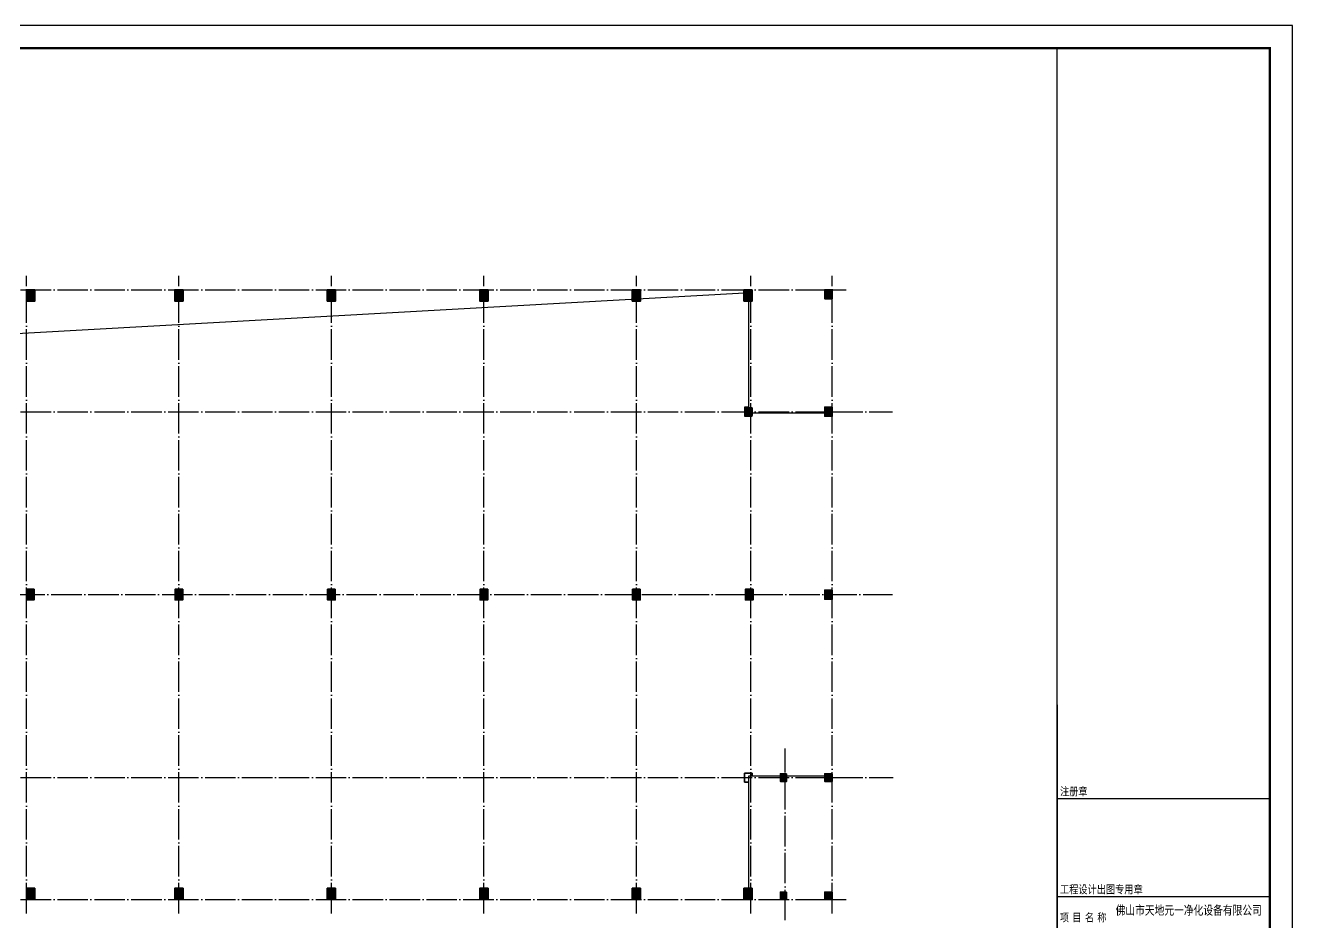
# Model space of a CAD drawing. Extents: x -1041549 to 749950, y -354245 to 17554.
# Drawn here: x 364692 to 447810, y -143379 to -84536 of the extents above; entities that cross this region are included whole.
import ezdxf

# ---------------------------------------------------------------- set-up
doc = ezdxf.new("R2010")
doc.units = 0
doc.header["$LTSCALE"] = 1000
doc.header["$MEASUREMENT"] = 0
doc.linetypes.add('DOTE', pattern=[2.42, 2, -0.2, 0.02, -0.2])
for name, color, linetype in [('13', 13, 'Continuous'), ('14', 1, 'Continuous'), ('DOTE', 1, 'Continuous'), ('K+T', 252, 'Continuous'), ('PUB_TITLE', 4, 'Continuous'), ('填充', 8, 'Continuous')]:
    doc.layers.add(name, color=color, linetype=linetype)
doc.layers.add('砼柱', color=2, linetype='Continuous', lineweight=35)
doc.styles.add('_HZTXT', font='gs_txt.shx', dxfattribs={"width": 0.8, "bigfont": 'HZTXT.shx'})
doc.styles.add('宋体', font='')
doc.styles.get('宋体').set_extended_font_data('宋体')

# ---------------------------------------------------------------- blocks, each defined once
blk = doc.blocks.new('A$Ce58e362c')
at = {"layer": '14'}
for p, q in [((15730, 44126), (15730, 1076)), ((15730, 37980), (29680, 37980)), ((15730, 31556), (29680, 31556))]:
    blk.add_line(p, q, dxfattribs=at)
blk.add_lwpolyline([(15730, 1076), (15730, 87176)], dxfattribs=at)
at = {"layer": '13', "color": 7, "style": '_HZTXT', "width": 0.85}
blk.add_text('佛山市天地元一净化设备有限公司', height=626.86, dxfattribs=at).set_placement((19568, 30290))
at = {"layer": '14', "style": '宋体', "width": 0.82}
for s, p in [('注册章', (15921, 38174)), ('工程设计出图专用章', (15921, 31749)), ('项', (15916, 29905)), ('目', (16731, 29905)), ('名', (17559, 29905)), ('称', (18367, 29905))]:
    blk.add_text(s, height=525, dxfattribs=at).set_placement(p)
blk = doc.blocks.new('A$C97f090f9')
at = {"layer": '填充'}
h = blk.add_hatch(color=256, dxfattribs=at)
h.dxf.hatch_style = 1
h.paths.add_polyline_path([(59313, 2014), (58763, 2014), (58763, 1264), (59313, 1264)])
h = blk.add_hatch(color=256, dxfattribs=at)
h.dxf.hatch_style = 1
h.paths.add_polyline_path([(69038, 2014), (68488, 2014), (68488, 1264), (69038, 1264)])
h = blk.add_hatch(color=256, dxfattribs=at)
h.dxf.hatch_style = 1
h.paths.add_polyline_path([(79038, 2014), (78488, 2014), (78488, 1264), (79038, 1264)])
h = blk.add_hatch(color=256, dxfattribs=at)
h.dxf.hatch_style = 1
h.paths.add_polyline_path([(89038, 2014), (88488, 2014), (88488, 1264), (89038, 1264)])
h = blk.add_hatch(color=256, dxfattribs=at)
h.dxf.hatch_style = 1
h.paths.add_polyline_path([(99038, 2014), (98488, 2014), (98488, 1264), (99038, 1264)])
h = blk.add_hatch(color=256, dxfattribs=at)
h.dxf.hatch_style = 1
h.paths.add_polyline_path([(106363, 2014), (105813, 2014), (105813, 1264), (106363, 1264)])
h = blk.add_hatch(color=256, dxfattribs=at)
h.dxf.hatch_style = 1
h.paths.add_polyline_path([(111613, 2014), (111113, 2014), (111113, 1414), (111613, 1414)])
h = blk.add_hatch(color=256, dxfattribs=at)
h.dxf.hatch_style = 1
h.paths.add_polyline_path([(106363, -5736), (105963, -5736), (105963, -6236), (106363, -6236)])
h = blk.add_hatch(color=256, dxfattribs=at)
h.dxf.hatch_style = 1
h.paths.add_polyline_path([(111613, -5686), (111113, -5686), (111113, -6286), (111613, -6286)])
h = blk.add_hatch(color=256, dxfattribs=at)
h.dxf.hatch_style = 1
h.paths.add_polyline_path([(59263, -17636), (58763, -17636), (58763, -18336), (59263, -18336)])
h = blk.add_hatch(color=256, dxfattribs=at)
h.dxf.hatch_style = 1
h.paths.add_polyline_path([(69013, -17636), (68513, -17636), (68513, -18336), (69013, -18336)])
h = blk.add_hatch(color=256, dxfattribs=at)
h.dxf.hatch_style = 1
h.paths.add_polyline_path([(79013, -17636), (78513, -17636), (78513, -18336), (79013, -18336)])
h = blk.add_hatch(color=256, dxfattribs=at)
h.dxf.hatch_style = 1
h.paths.add_polyline_path([(89013, -17636), (88513, -17636), (88513, -18336), (89013, -18336)])
h = blk.add_hatch(color=256, dxfattribs=at)
h.dxf.hatch_style = 1
h.paths.add_polyline_path([(99013, -17636), (98513, -17636), (98513, -18336), (99013, -18336)])
h = blk.add_hatch(color=256, dxfattribs=at)
h.dxf.hatch_style = 1
h.paths.add_polyline_path([(106413, -17636), (105913, -17636), (105913, -18336), (106413, -18336)])
h = blk.add_hatch(color=256, dxfattribs=at)
h.dxf.hatch_style = 1
h.paths.add_polyline_path([(111613, -17686), (111113, -17686), (111113, -18286), (111613, -18286)])
h = blk.add_hatch(color=256, dxfattribs=at)
h.dxf.hatch_style = 1
h.paths.add_polyline_path([(108613, -29736), (108213, -29736), (108213, -30236), (108613, -30236)])
h = blk.add_hatch(color=256, dxfattribs=at)
h.dxf.hatch_style = 1
h.paths.add_polyline_path([(111613, -29736), (111113, -29736), (111113, -30236), (111613, -30236)])
h = blk.add_hatch(color=256, dxfattribs=at)
h.dxf.hatch_style = 1
h.paths.add_polyline_path([(59313, -37236), (58763, -37236), (58763, -37986), (59313, -37986)])
h = blk.add_hatch(color=256, dxfattribs=at)
h.dxf.hatch_style = 1
h.paths.add_polyline_path([(69038, -37236), (68488, -37236), (68488, -37986), (69038, -37986)])
h = blk.add_hatch(color=256, dxfattribs=at)
h.dxf.hatch_style = 1
h.paths.add_polyline_path([(79038, -37236), (78488, -37236), (78488, -37986), (79038, -37986)])
h = blk.add_hatch(color=256, dxfattribs=at)
h.dxf.hatch_style = 1
h.paths.add_polyline_path([(89038, -37236), (88488, -37236), (88488, -37986), (89038, -37986)])
h = blk.add_hatch(color=256, dxfattribs=at)
h.dxf.hatch_style = 1
h.paths.add_polyline_path([(99038, -37236), (98488, -37236), (98488, -37986), (99038, -37986)])
h = blk.add_hatch(color=256, dxfattribs=at)
h.dxf.hatch_style = 1
h.paths.add_polyline_path([(106363, -37236), (105813, -37236), (105813, -37986), (106363, -37986)])
h = blk.add_hatch(color=256, dxfattribs=at)
h.dxf.hatch_style = 1
h.paths.add_polyline_path([(108613, -37486), (108213, -37486), (108213, -37986), (108613, -37986)])
h = blk.add_hatch(color=256, dxfattribs=at)
h.dxf.hatch_style = 1
h.paths.add_polyline_path([(111613, -37486), (111113, -37486), (111113, -37986), (111613, -37986)])
at = {"layer": '砼柱', "lineweight": 35}
for points in [[(59313, 2014), (58763, 2014), (58763, 1264), (59313, 1264)], [(69038, 2014), (68488, 2014), (68488, 1264), (69038, 1264)], [(79038, 2014), (78488, 2014), (78488, 1264), (79038, 1264)], [(89038, 2014), (88488, 2014), (88488, 1264), (89038, 1264)], [(99038, 2014), (98488, 2014), (98488, 1264), (99038, 1264)], [(106363, 2014), (105813, 2014), (105813, 1264), (106363, 1264)], [(111613, 2014), (111113, 2014), (111113, 1414), (111613, 1414)], [(106363, -5736), (105963, -5736), (105963, -6236), (106363, -6236)], [(111613, -5686), (111113, -5686), (111113, -6286), (111613, -6286)], [(59263, -17636), (58763, -17636), (58763, -18336), (59263, -18336)], [(69013, -17636), (68513, -17636), (68513, -18336), (69013, -18336)], [(79013, -17636), (78513, -17636), (78513, -18336), (79013, -18336)], [(89013, -17636), (88513, -17636), (88513, -18336), (89013, -18336)], [(99013, -17636), (98513, -17636), (98513, -18336), (99013, -18336)], [(106413, -17636), (105913, -17636), (105913, -18336), (106413, -18336)], [(111613, -17686), (111113, -17686), (111113, -18286), (111613, -18286)], [(108613, -29736), (108213, -29736), (108213, -30236), (108613, -30236)], [(111613, -29736), (111113, -29736), (111113, -30236), (111613, -30236)], [(59313, -37236), (58763, -37236), (58763, -37986), (59313, -37986)], [(69038, -37236), (68488, -37236), (68488, -37986), (69038, -37986)], [(79038, -37236), (78488, -37236), (78488, -37986), (79038, -37986)], [(89038, -37236), (88488, -37236), (88488, -37986), (89038, -37986)], [(99038, -37236), (98488, -37236), (98488, -37986), (99038, -37986)], [(106363, -37236), (105813, -37236), (105813, -37986), (106363, -37986)], [(108613, -37486), (108213, -37486), (108213, -37986), (108613, -37986)], [(111613, -37486), (111113, -37486), (111113, -37986), (111613, -37986)]]:
    blk.add_lwpolyline(points, close=True, dxfattribs=at)

msp = doc.modelspace()

# ---------------------------------------------------------------- linework, layer by layer
for p in [(412117.2, -102469.9), (417617.2, -109969.9)]:
    msp.add_line(p, (412117.2, -109969.9))
for points in [[(412117.2, -109569.9), (411867.2, -109569.9), (411867.2, -110169.9), (412367.2, -110169.9), (412367.2, -109969.9)], [(412367.2, -133769.9), (412367.2, -133569.9), (411867.2, -133569.9), (411867.2, -134169.9), (412117.2, -134169.9)], [(412117.2, -134169.9), (411867.2, -134169.9), (411867.2, -133569.9), (412367.2, -133569.9), (412367.2, -133769.9)], [(417417.2, -133769.9), (412117.2, -133769.9)], [(412117.2, -133769.9), (412117.2, -141669.9)]]:
    msp.add_lwpolyline(points)
at = {"layer": 'DOTE', "linetype": 'DOTE'}
for p, q in [((364767.2, -142769.9), (364767.2, -100969.9)), ((374767.2, -142769.9), (374767.2, -100969.9)), ((384767.2, -142769.9), (384767.2, -100969.9)), ((394767.2, -142769.9), (394767.2, -100969.9)), ((404767.2, -142769.9), (404767.2, -100969.9)), ((412267.2, -142769.9), (412267.2, -100969.9)), ((417617.2, -142769.9), (417617.2, -100969.9)), ((308717.2, -101869.9), (418517.2, -101869.9)), ((308717.2, -109869.9), (421574.2, -109869.9)), ((322835.4, -121869.9), (421574.2, -121869.9)), ((414517.2, -143219.9), (414517.2, -131964.5)), ((308717.2, -133869.9), (421617.2, -133869.9)), ((308717.2, -141869.9), (418517.2, -141869.9))]:
    msp.add_line(p, q, dxfattribs=at)
at = {"layer": 'K+T'}
msp.add_lwpolyline([(324617.2, -141669.9), (330059.3, -106645), (411867.2, -102069.9)], dxfattribs=at)
at = {"layer": 'PUB_TITLE'}
msp.add_lwpolyline([(290159.5, -173635.6), (447809.5, -173635.6), (447809.5, -84535.6), (290159.5, -84535.6)], close=True, dxfattribs=at)
at = {"layer": 'PUB_TITLE', "const_width": 150}
msp.add_lwpolyline([(293909.5, -172135.6), (446309.5, -172135.6), (446309.5, -86035.6), (293909.5, -86035.6)], close=True, dxfattribs=at)

# ---------------------------------------------------------------- block references
for name, p in [('A$Ce58e362c', (416629.5, -173211.2)), ('A$C97f090f9', (306004, -103883.5))]:
    msp.add_blockref(name, p)

doc.saveas('drawing.dxf')
